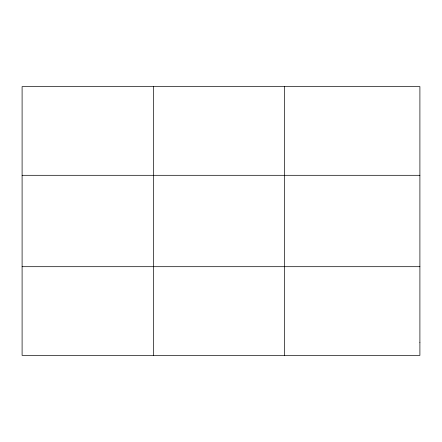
<?xml version="1.0" encoding="UTF-8"?>
<svg xmlns="http://www.w3.org/2000/svg" width="442" height="442" viewBox="0 0 442 442"><rect width="100%" height="100%" fill="white"/><g stroke="black" fill="none" stroke-linecap="round" stroke-linejoin="round"><path stroke-width="0.66" d="M153.374 355.385L153.374 86.615M284.648 355.385L284.648 86.615M22.1 175.308L419.9 175.308M22.1 266.692L419.9 266.692M419.9 342.71L419.9 355.385L22.1 355.385L22.1 86.615L419.9 86.615L419.9 342.71"/></g></svg>
